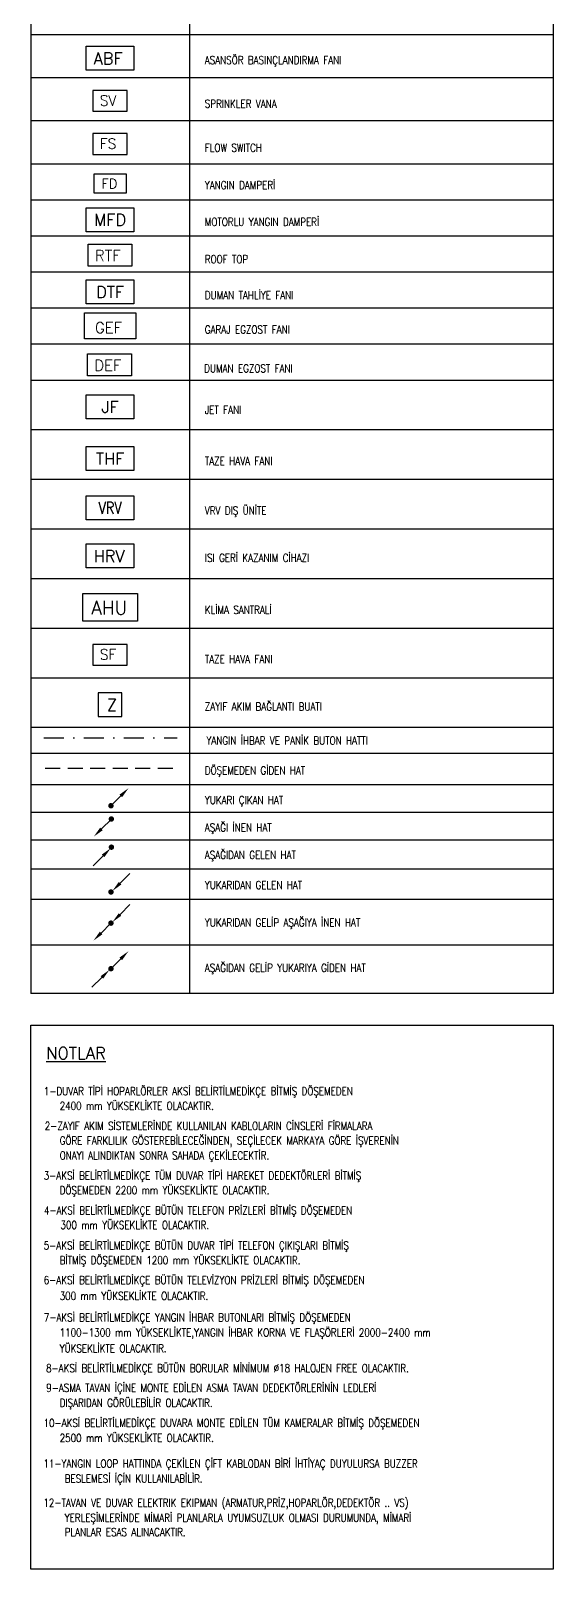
# Model space of a CAD drawing. Extents: x -9058 to 11890, y 0 to 8245.
# Drawn here: x -902 to -249, y 4388 to 6310 of the extents above; entities that cross this region are included whole.
import ezdxf
from ezdxf.enums import TextEntityAlignment as Align

# ---------------------------------------------------------------- set-up
doc = ezdxf.new("R2010")
doc.units = 0
doc.header["$MEASUREMENT"] = 0
doc.linetypes.add('DASHDOT', pattern=[1, 0.5, -0.25, 0, -0.25])
doc.linetypes.add('HIDDEN', pattern=[0.375, 0.25, -0.125])
for name, color, linetype, lineweight in [('E-ASANSÖR BASINÇLANDIRMA FANI', 7, 'Continuous', 30), ('E-AŞAĞI İNEN HAT', 7, 'Continuous', 30), ('E-AŞAĞIDAN GELEN HAT', 7, 'Continuous', 30), ('E-AŞAĞIDAN GELİP YUKARIYA GİDEN HAT', 7, 'Continuous', 30), ('E-DUMAN EGZOST FANI', 7, 'Continuous', 30), ('E-DUMAN TAHLİYE FANI', 7, 'Continuous', 30), ('E-FLOW SWITCH', 7, 'Continuous', 30), ('E-GARAJ EGZOST FANI', 7, 'Continuous', 30), ('E-ISI GERİ KAZANIM', 7, 'Continuous', 30), ('E-JET FAN', 7, 'Continuous', 30), ('E-KABLO', 7, 'Continuous', 30), ('E-MOTORLU YANGIN DAMPERİ', 7, 'Continuous', 30), ('E-SPRINKLER VANA', 7, 'Continuous', 30), ('E-TAZE HAVA FANI', 7, 'Continuous', 30), ('E-VRV DIŞ ÜNİTE', 7, 'Continuous', 30), ('E-YANGIN', 7, 'Continuous', 30), ('E-YANGIN DAMPERİ', 7, 'Continuous', 30), ('E-YAZI', 7, 'Continuous', 30), ('E-YUKARI ÇIKAN HAT', 7, 'Continuous', 30), ('E-YUKARIDAN GELEN HAT', 7, 'Continuous', 30), ('E-YUKARIDAN GELİP AŞAĞIYA İNEN HAT', 7, 'Continuous', 30), ('E-ZAYIF AKIM BAĞLANTI KUTUSU BUAT', 7, 'Continuous', 30)]:
    doc.layers.add(name, color=color, linetype=linetype, lineweight=lineweight)
doc.styles.add('E-YAZI', font='txttw.shx')

# ---------------------------------------------------------------- blocks, each defined once
blk = doc.blocks.new('100_SPRINKLER VANA')
at = {"layer": 'E-SPRINKLER VANA', "color": 4}
blk.add_lwpolyline([(-2.53, 0), (2.53, 0), (2.53, 3.05), (-2.53, 3.05)], close=True, dxfattribs=at)
at = {"layer": 'E-SPRINKLER VANA', "color": 3, "style": 'E-YAZI'}
blk.add_text('SV', height=1.505, dxfattribs=at).set_placement((-1.52, 0.82))
blk = doc.blocks.new('100_FLOW SWITCH')
at = {"layer": 'E-FLOW SWITCH', "color": 4}
blk.add_lwpolyline([(-2.53, 0), (2.53, 0), (2.53, 3.05), (-2.53, 3.05)], close=True, dxfattribs=at)
at = {"layer": 'E-FLOW SWITCH', "color": 3, "style": 'E-YAZI'}
blk.add_text('FS', height=1.505, dxfattribs=at).set_placement((-1.52, 0.82))
blk = doc.blocks.new('100_YANGIN DAMPERİ')
at = {"layer": 'E-YANGIN DAMPERİ', "color": 4}
blk.add_lwpolyline([(-2.35, 2.83), (2.35, 2.83), (2.35, 0), (-2.35, 0)], close=True, dxfattribs=at)
at = {"layer": 'E-YANGIN DAMPERİ', "color": 3, "style": 'E-YAZI'}
blk.add_text('FD', height=1.4, dxfattribs=at).set_placement((-1.28, 0.68))
blk = doc.blocks.new('ZAYIF AKIM BAĞLANTI BUATI 1 100')
at = {"layer": 'E-ZAYIF AKIM BAĞLANTI KUTUSU BUAT', "color": 4}
blk.add_lwpolyline([(-17.5, 0), (17.5, 0), (17.5, 35), (-17.5, 35)], close=True, dxfattribs=at)
at = {"layer": 'E-ZAYIF AKIM BAĞLANTI KUTUSU BUAT', "color": 3, "style": 'E-YAZI'}
blk.add_text('Z', height=17.5, dxfattribs=at).set_placement((-4.7, 8.4))
blk = doc.blocks.new('SF')
at = {"layer": 'E-FLOW SWITCH', "color": 4}
blk.add_lwpolyline([(-25.3, 0), (25.3, 0), (25.3, 30.5), (-25.3, 30.5)], close=True, dxfattribs=at)
at = {"layer": 'E-FLOW SWITCH', "color": 3, "style": 'E-YAZI'}
blk.add_text('SF', height=15.05, dxfattribs=at).set_placement((-15.2, 8.2))
blk = doc.blocks.new('E-ROOF TOP')
at = {"layer": 'E-DUMAN TAHLİYE FANI', "color": 4}
blk.add_lwpolyline([(-32.2, 0), (-32.2, 32.5), (32.2, 32.5), (32.2, 0)], close=True, dxfattribs=at)
at = {"layer": 'E-DUMAN TAHLİYE FANI', "color": 3, "style": 'E-YAZI'}
blk.add_text('RTF', height=16, dxfattribs=at).set_placement((-22.3, 7.7))
blk = doc.blocks.new('100_ASANSÖR BASINÇLANDIRMA FANI')
at = {"layer": 'E-ASANSÖR BASINÇLANDIRMA FANI', "color": 4}
blk.add_lwpolyline([(-2.9, 0), (-2.9, 2.92), (2.9, 2.92), (2.9, 0)], close=True, dxfattribs=at)
at = {"layer": 'E-ASANSÖR BASINÇLANDIRMA FANI', "color": 3, "style": 'E-YAZI'}
blk.add_text('ABF', height=1.44, dxfattribs=at).set_placement((-2, 0.7))
blk = doc.blocks.new('A$C4053522B')
at = {"layer": 'E-TAZE HAVA FANI', "color": 4}
blk.add_lwpolyline([(-35, 0), (-35, 35.3), (35, 35.3), (35, 0)], close=True, dxfattribs=at)
at = {"layer": 'E-TAZE HAVA FANI', "color": 3, "style": 'E-YAZI'}
blk.add_text('THF', height=17.38, dxfattribs=at).set_placement((0, 17.6), align=Align.MIDDLE_CENTER)
blk = doc.blocks.new('A$C32AC39E3')
at = {"layer": 'E-DUMAN TAHLİYE FANI', "color": 4}
blk.add_lwpolyline([(-35, 0), (-35, 35.3), (35, 35.3), (35, 0)], close=True, dxfattribs=at)
at = {"layer": 'E-DUMAN TAHLİYE FANI', "color": 3, "style": 'E-YAZI'}
blk.add_text('DTF', height=17.38, dxfattribs=at).set_placement((0, 17.6), align=Align.MIDDLE_CENTER)
blk = doc.blocks.new('A$C47E2680B')
at = {"layer": 'E-VRV DIŞ ÜNİTE', "color": 4}
blk.add_lwpolyline([(-35, 0), (-35, 35.3), (35, 35.3), (35, 0)], close=True, dxfattribs=at)
at = {"layer": 'E-VRV DIŞ ÜNİTE', "color": 3, "style": 'E-YAZI', "width": 0.8}
blk.add_text('VRV', height=17.38, dxfattribs=at).set_placement((0, 17.6), align=Align.MIDDLE_CENTER)
blk = doc.blocks.new('A$C1E6D6DED')
at = {"layer": 'E-ISI GERİ KAZANIM', "color": 4}
blk.add_lwpolyline([(-35, 0), (-35, 35.3), (35, 35.3), (35, 0)], close=True, dxfattribs=at)
at = {"layer": 'E-ISI GERİ KAZANIM', "color": 3, "style": 'E-YAZI'}
blk.add_text('HRV', height=17.38, dxfattribs=at).set_placement((-24.2, 8.4))
blk = doc.blocks.new('A$C023E13E7')
at = {"layer": 'E-JET FAN', "color": 4}
blk.add_lwpolyline([(-35, 0), (-35, 35.3), (35, 35.3), (35, 0)], close=True, dxfattribs=at)
at = {"layer": 'E-JET FAN', "color": 3, "style": 'E-YAZI'}
blk.add_text('JF', height=17.38, dxfattribs=at).set_placement((0, 17.6), align=Align.MIDDLE_CENTER)
blk = doc.blocks.new('A$C273B43C7')
at = {"layer": 'E-MOTORLU YANGIN DAMPERİ', "color": 4}
blk.add_lwpolyline([(-35, 0), (-35, 35.3), (35, 35.3), (35, 0)], close=True, dxfattribs=at)
at = {"layer": 'E-MOTORLU YANGIN DAMPERİ', "color": 3, "style": 'E-YAZI'}
blk.add_text('MFD', height=17.38, dxfattribs=at).set_placement((0, 17.6), align=Align.MIDDLE_CENTER)
blk = doc.blocks.new('100_DUMAN EGZOST FANI 1')
at = {"layer": 'E-DUMAN EGZOST FANI', "color": 4}
blk.add_lwpolyline([(-3.22, 0), (-3.22, 3.25), (3.22, 3.25), (3.22, 0)], close=True, dxfattribs=at)
at = {"layer": 'E-DUMAN EGZOST FANI', "color": 3, "style": 'E-YAZI'}
blk.add_text('DEF', height=1.6, dxfattribs=at).set_placement((-2.23, 0.77))
blk = doc.blocks.new('100_YUKARI ÇIKAN HAT')
at = {"layer": 'E-YUKARI ÇIKAN HAT', "color": 3, "linetype": 'Continuous'}
blk.add_line((2.47, 2.47), (0, 0), dxfattribs=at)
at = {"layer": 'E-YUKARI ÇIKAN HAT', "color": 4, "linetype": 'Continuous', "const_width": 0.675}
blk.add_lwpolyline([(-0.34, 0, 1), (0.34, 0, 1)], format="xyb", close=True, dxfattribs=at)
at = {"layer": 'E-YUKARI ÇIKAN HAT', "color": 3, "linetype": 'Continuous'}
blk.add_solid([(2.15, 2.79), (2.79, 2.15), (4.38, 4.38)], dxfattribs=at)
blk = doc.blocks.new('100_AŞAĞI İNEN HAT')
at = {"layer": 'E-AŞAĞI İNEN HAT', "color": 3, "linetype": 'Continuous'}
blk.add_line((-2.47, -2.47), (0, 0), dxfattribs=at)
at = {"layer": 'E-AŞAĞI İNEN HAT', "color": 4, "linetype": 'Continuous', "const_width": 0.675}
blk.add_lwpolyline([(-0.34, 0, 1), (0.34, 0, 1)], format="xyb", close=True, dxfattribs=at)
at = {"layer": 'E-AŞAĞI İNEN HAT', "color": 3, "linetype": 'Continuous'}
blk.add_solid([(-2.15, -2.79), (-2.79, -2.15), (-4.38, -4.38)], dxfattribs=at)
blk = doc.blocks.new('100_AŞAĞIDAN GELEN HAT')
at = {"layer": 'E-AŞAĞIDAN GELEN HAT', "color": 3, "linetype": 'Continuous'}
blk.add_line((-2.07, -2.17), (-4.55, -4.64), dxfattribs=at)
at = {"layer": 'E-AŞAĞIDAN GELEN HAT', "color": 4, "linetype": 'Continuous', "const_width": 0.675}
blk.add_lwpolyline([(-0.34, 0, 1), (0.34, 0, 1)], format="xyb", close=True, dxfattribs=at)
at = {"layer": 'E-AŞAĞIDAN GELEN HAT', "color": 3, "linetype": 'Continuous'}
blk.add_solid([(-2.39, -1.85), (-1.76, -2.49), (-0.16, -0.26)], dxfattribs=at)
blk = doc.blocks.new('100_YUKARIDAN GELEN HAT')
at = {"layer": 'E-YUKARIDAN GELEN HAT', "color": 3, "linetype": 'Continuous'}
blk.add_line((2.28, 2.17), (4.75, 4.65), dxfattribs=at)
at = {"layer": 'E-YUKARIDAN GELEN HAT', "color": 4, "linetype": 'Continuous', "const_width": 0.675}
blk.add_lwpolyline([(-0.34, 0, 1), (0.34, 0, 1)], format="xyb", close=True, dxfattribs=at)
at = {"layer": 'E-YUKARIDAN GELEN HAT', "color": 3, "linetype": 'Continuous'}
blk.add_solid([(2.59, 1.86), (1.96, 2.49), (0.37, 0.27)], dxfattribs=at)
blk = doc.blocks.new('100_YUKARIDAN GELİP AŞAĞIYA İNEN HAT')
at = {"layer": 'E-YUKARIDAN GELİP AŞAĞIYA İNEN HAT', "color": 3, "linetype": 'Continuous'}
for p, q in [((2.28, 2.17), (4.75, 4.65)), ((-2.47, -2.47), (0, 0))]:
    blk.add_line(p, q, dxfattribs=at)
at = {"layer": 'E-YUKARIDAN GELİP AŞAĞIYA İNEN HAT', "color": 4, "linetype": 'Continuous', "const_width": 0.675}
blk.add_lwpolyline([(-0.34, 0, 1), (0.34, 0, 1)], format="xyb", close=True, dxfattribs=at)
at = {"layer": 'E-YUKARIDAN GELİP AŞAĞIYA İNEN HAT', "color": 3, "linetype": 'Continuous'}
for points in [[(2.59, 1.86), (1.96, 2.49), (0.37, 0.27)], [(-2.15, -2.79), (-2.79, -2.15), (-4.38, -4.38)]]:
    blk.add_solid(points, dxfattribs=at)
blk = doc.blocks.new('100_AŞAĞIDAN GELİP YUKARIYA GİDEN HAT')
at = {"layer": 'E-AŞAĞIDAN GELİP YUKARIYA GİDEN HAT', "color": 3, "linetype": 'Continuous'}
for p, q in [((2.47, 2.47), (0, 0)), ((-2.28, -2.17), (-4.75, -4.65))]:
    blk.add_line(p, q, dxfattribs=at)
at = {"layer": 'E-AŞAĞIDAN GELİP YUKARIYA GİDEN HAT', "color": 4, "linetype": 'Continuous', "const_width": 0.675}
blk.add_lwpolyline([(0.34, 0, 1), (-0.34, 0, 1)], format="xyb", close=True, dxfattribs=at)
at = {"layer": 'E-AŞAĞIDAN GELİP YUKARIYA GİDEN HAT', "color": 3, "linetype": 'Continuous'}
for points in [[(2.15, 2.79), (2.79, 2.15), (4.38, 4.38)], [(-2.59, -1.86), (-1.96, -2.49), (-0.37, -0.27)]]:
    blk.add_solid(points, dxfattribs=at)

msp = doc.modelspace()

# ---------------------------------------------------------------- linework, layer by layer
at = {"layer": 'E-GARAJ EGZOST FANI', "color": 4}
msp.add_lwpolyline([(-835.2, 5925.11), (-835.2, 5957.56), (-770.77, 5957.56), (-770.77, 5925.11)], close=True, dxfattribs=at)
at = {"layer": 'E-KABLO', "color": 6, "linetype": 'DASHDOT', "ltscale": 50}
msp.add_line((-885.81, 5426.41), (-718.95, 5426.41), dxfattribs=at)
at = {"layer": 'E-KABLO', "color": 6, "linetype": 'HIDDEN', "ltscale": 75}
msp.add_line((-883.99, 5388.56), (-718.95, 5388.56), dxfattribs=at)
at = {"layer": 'E-KABLO'}
msp.add_lwpolyline([(-902.19, 5067.47), (-248.9, 5067.47), (-248.9, 4387.51), (-902.19, 4387.51)], close=True, dxfattribs=at)
at = {"layer": 'E-YANGIN', "color": 4}
msp.add_lwpolyline([(-837.21, 5572.53), (-837.21, 5607.02), (-768.76, 5607.02), (-768.76, 5572.53)], close=True, dxfattribs=at)
at = {"layer": 'E-YAZI', "color": 4}
for p, q in [((-902.19, 8244.53), (-902.19, 5107.21)), ((-248.9, 8244.53), (-248.9, 5107.21)), ((-248.9, 5107.21), (-902.19, 5107.21))]:
    msp.add_line(p, q, dxfattribs=at)
at = {"layer": 'E-YAZI', "color": 7}
for p, q in [((-703.78, 8138.74), (-703.78, 5107.21)), ((-248.9, 5406.96), (-902.19, 5406.96)), ((-248.9, 5367.74), (-902.19, 5367.74)), ((-248.9, 5333.25), (-902.19, 5333.25)), ((-248.9, 5298.77), (-902.19, 5298.77)), ((-248.9, 5262.4), (-902.19, 5262.4)), ((-248.9, 5224.51), (-902.19, 5224.51)), ((-248.9, 5167.54), (-902.19, 5167.54))]:
    msp.add_line(p, q, dxfattribs=at)
at = {"layer": 'E-YAZI', "color": 7, "linetype": 'Continuous'}
for p, q in [((-902.19, 6305.59), (-248.9, 6305.59)), ((-902.19, 6251.77), (-248.9, 6251.77)), ((-902.19, 6197.94), (-248.9, 6197.94)), ((-902.19, 6144.12), (-248.9, 6144.12)), ((-902.19, 6099.06), (-248.9, 6099.06)), ((-902.19, 6054), (-248.9, 6054)), ((-902.19, 6008.93), (-248.9, 6008.93)), ((-902.19, 5963.87), (-248.9, 5963.87)), ((-902.19, 5918.8), (-248.9, 5918.8)), ((-902.19, 5873.74), (-248.9, 5873.74)), ((-902.19, 5811.74), (-248.9, 5811.74)), ((-902.19, 5749.74), (-248.9, 5749.74)), ((-902.19, 5687.74), (-248.9, 5687.74)), ((-902.19, 5625.74), (-248.9, 5625.74)), ((-902.19, 5563.74), (-248.9, 5563.74)), ((-902.19, 5501.74), (-248.9, 5501.74)), ((-902.19, 5439.74), (-248.9, 5439.74))]:
    msp.add_line(p, q, dxfattribs=at)

# ---------------------------------------------------------------- block references
at = {"layer": 'E-ASANSÖR BASINÇLANDIRMA FANI', "xscale": 10.26092055115801, "yscale": 10.26092055115801, "zscale": 10.26092055115801}
msp.add_blockref('100_ASANSÖR BASINÇLANDIRMA FANI', (-802.99, 6261.05), dxfattribs=at)
at = {"layer": 'E-AŞAĞI İNEN HAT', "xscale": 5, "yscale": 5, "zscale": 5}
msp.add_blockref('100_AŞAĞI İNEN HAT', (-801.39, 5325.12, 0), dxfattribs=at)
at = {"layer": 'E-AŞAĞIDAN GELEN HAT', "xscale": 5, "yscale": 5, "zscale": 5}
msp.add_blockref('100_AŞAĞIDAN GELEN HAT', (-801.39, 5289.92, 0), dxfattribs=at)
at = {"layer": 'E-AŞAĞIDAN GELİP YUKARIYA GİDEN HAT', "xscale": 5, "yscale": 5, "zscale": 5}
msp.add_blockref('100_AŞAĞIDAN GELİP YUKARIYA GİDEN HAT', (-801.92, 5138.01, 0), dxfattribs=at)
at = {"layer": 'E-DUMAN EGZOST FANI', "xscale": 8.5, "yscale": 8.5, "zscale": 8.5}
msp.add_blockref('100_DUMAN EGZOST FANI 1', (-803.78, 5878.82), dxfattribs=at)
at = {"layer": 'E-DUMAN TAHLİYE FANI', "color": 6, "xscale": 0.85, "yscale": 0.85, "zscale": 0.85}
msp.add_blockref('E-ROOF TOP', (-802.99, 6015.92), dxfattribs=at)
at = {"layer": 'E-DUMAN TAHLİYE FANI', "color": 1, "linetype": 'Continuous', "ltscale": 100, "xscale": 0.85, "yscale": 0.85, "zscale": 0.85}
msp.add_blockref('A$C32AC39E3', (-802.99, 5968.77), dxfattribs=at)
at = {"layer": 'E-FLOW SWITCH'}
for name, p, xscale, yscale, zscale in [('100_FLOW SWITCH', (-802.99, 6155.77), 8.5, 8.5, 8.5), ('SF', (-802.99, 5517.47), 0.85, 0.85, 0.85)]:
    msp.add_blockref(name, p, dxfattribs=dict(at, xscale=xscale, yscale=yscale, zscale=zscale))
at = {"layer": 'E-ISI GERİ KAZANIM', "color": 1, "linetype": 'Continuous', "ltscale": 100, "xscale": 0.85, "yscale": 0.85, "zscale": 0.85}
msp.add_blockref('A$C1E6D6DED', (-802.99, 5639.11), dxfattribs=at)
at = {"layer": 'E-JET FAN', "linetype": 'Continuous', "ltscale": 100, "xscale": 0.85, "yscale": 0.85, "zscale": 0.85}
msp.add_blockref('A$C023E13E7', (-802.99, 5825.11), dxfattribs=at)
at = {"layer": 'E-MOTORLU YANGIN DAMPERİ', "linetype": 'Continuous', "ltscale": 100, "xscale": 0.85, "yscale": 0.85, "zscale": 0.85}
msp.add_blockref('A$C273B43C7', (-802.99, 6058.9), dxfattribs=at)
at = {"layer": 'E-SPRINKLER VANA', "xscale": 8.5, "yscale": 8.5, "zscale": 8.5}
msp.add_blockref('100_SPRINKLER VANA', (-802.99, 6209.59), dxfattribs=at)
at = {"layer": 'E-TAZE HAVA FANI', "color": 1, "linetype": 'Continuous', "ltscale": 100, "xscale": 0.85, "yscale": 0.85, "zscale": 0.85}
msp.add_blockref('A$C4053522B', (-802.99, 5760.46), dxfattribs=at)
at = {"layer": 'E-VRV DIŞ ÜNİTE', "color": 1, "linetype": 'Continuous', "ltscale": 100, "xscale": 0.85, "yscale": 0.85, "zscale": 0.85}
msp.add_blockref('A$C47E2680B', (-802.99, 5699.08), dxfattribs=at)
at = {"layer": 'E-YANGIN DAMPERİ', "xscale": 8.5, "yscale": 8.5, "zscale": 8.5}
msp.add_blockref('100_YANGIN DAMPERİ', (-802.99, 6107.43), dxfattribs=at)
at = {"layer": 'E-YUKARI ÇIKAN HAT', "xscale": 5, "yscale": 5, "zscale": 5}
msp.add_blockref('100_YUKARI ÇIKAN HAT', (-801.92, 5341.68, 0), dxfattribs=at)
at = {"layer": 'E-YUKARIDAN GELEN HAT', "xscale": 5, "yscale": 5, "zscale": 5}
msp.add_blockref('100_YUKARIDAN GELEN HAT', (-801.92, 5233.92, 0), dxfattribs=at)
at = {"layer": 'E-YUKARIDAN GELİP AŞAĞIYA İNEN HAT', "xscale": 5, "yscale": 5, "zscale": 5}
msp.add_blockref('100_YUKARIDAN GELİP AŞAĞIYA İNEN HAT', (-801.92, 5194.97, 0), dxfattribs=at)
at = {"layer": 'E-ZAYIF AKIM BAĞLANTI KUTUSU BUAT', "xscale": 0.85, "yscale": 0.85, "zscale": 0.85}
msp.add_blockref('ZAYIF AKIM BAĞLANTI BUATI 1 100', (-802.99, 5453.24), dxfattribs=at)

# ---------------------------------------------------------------- texts
at = {"layer": 'E-GARAJ EGZOST FANI', "color": 3, "style": 'E-YAZI'}
msp.add_text('GEF', height=13.6, dxfattribs=at).set_placement((-821.9, 5932.31))
at = {"layer": 'E-YANGIN', "color": 3, "style": 'E-YAZI'}
msp.add_text('AHU', height=17, dxfattribs=at).set_placement((-826.63, 5580.75))
at = {"layer": 'E-YAZI', "color": 3, "style": 'E-YAZI', "width": 0.8}
for s, p in [('ASANSÖR BASINÇLANDIRMA FANI', (-684.54, 6268.57)), ('SPRINKLER VANA', (-684.54, 6214.07)), ('FLOW SWITCH', (-684.54, 6158.98)), ('YANGIN DAMPERİ', (-684.54, 6112.35)), ('MOTORLU YANGIN DAMPERİ', (-684.54, 6066.32)), ('ROOF TOP', (-684.54, 6019.73)), ('DUMAN TAHLİYE FANI', (-684.54, 5974.67)), ('GARAJ EGZOST FANI', (-684.54, 5931.81)), ('DUMAN EGZOST FANI', (-685.34, 5883.32)), ('JET FANI', (-684.54, 5831.46)), ('TAZE HAVA FANI', (-684.54, 5767.54)), ('VRV DIŞ ÜNİTE', (-684.54, 5705.54)), ('ISI GERİ KAZANIM CİHAZI', (-684.54, 5646.5)), ('KLİMA SANTRALİ', (-684.54, 5581.54)), ('TAZE HAVA FANI', (-684.54, 5519.89)), ('ZAYIF AKIM BAĞLANTI BUATI', (-684.54, 5460.56)), ('YANGIN İHBAR VE PANİK BUTON HATTI', (-682.52, 5418.12)), ('DÖŞEMEDEN GİDEN HAT', (-684.54, 5380.86, 0)), ('YUKARI ÇIKAN HAT', (-684.54, 5343.85)), ('AŞAĞI İNEN HAT', (-684.54, 5309.42)), ('AŞAĞIDAN GELEN HAT', (-684.54, 5275.14)), ('YUKARIDAN GELEN HAT', (-684.54, 5237.61)), ('YUKARIDAN GELİP AŞAĞIYA İNEN HAT', (-684.54, 5190.65)), ('AŞAĞIDAN GELİP YUKARIYA GİDEN HAT', (-684.54, 5134.08)), ('1-DUVAR TİPİ HOPARLÖRLER AKSİ BELİRTİLMEDİKÇE BİTMİŞ DÖŞEMEDEN', (-885.85, 4979.98, 0)), ('2400 mm YÜKSEKLİKTE OLACAKTIR.', (-866.03, 4961.66, 0)), ('2-ZAYIF AKIM SİSTEMLERİNDE KULLANILAN KABLOLARIN CİNSLERİ FİRMALARA', (-884.71, 4936.54, 0)), ('GÖRE FARKLILIK GÖSTEREBİLECEĞİNDEN, SEÇİLECEK MARKAYA GÖRE İŞVERENİN', (-866.03, 4918.22, 0)), ('ONAYI ALINDIKTAN SONRA SAHADA ÇEKİLECEKTİR.', (-866.03, 4899.6, 0)), ('3-AKSİ BELİRTİLMEDİKÇE TÜM DUVAR TİPİ HAREKET DEDEKTÖRLERİ BİTMİŞ', (-886.01, 4874.48, 0)), ('DÖŞEMEDEN 2200 mm YÜKSEKLİKTE OLACAKTIR.', (-866.03, 4856.16, 0)), ('4-AKSİ BELİRTİLMEDİKÇE BÜTÜN TELEFON PRİZLERİ BİTMİŞ DÖŞEMEDEN', (-885.68, 4831.04, 0)), ('300 mm YÜKSEKLİKTE OLACAKTIR.', (-865.06, 4812.72, 0)), ('5-AKSİ BELİRTİLMEDİKÇE BÜTÜN DUVAR TİPİ TELEFON ÇIKIŞLARI BİTMİŞ', (-886.01, 4787.17, 0)), ('BİTMİŞ DÖŞEMEDEN 1200 mm YÜKSEKLİKTE OLACAKTIR.', (-866.03, 4768.65, 0)), ('6-AKSİ BELİRTİLMEDİKÇE BÜTÜN TELEVİZYON PRİZLERİ BİTMİŞ DÖŞEMEDEN', (-886.01, 4743.88, 0)), ('300 mm YÜKSEKLİKTE OLACAKTIR.', (-866.03, 4724.09, 0)), ('7-AKSİ BELİRTİLMEDİKÇE YANGIN İHBAR BUTONLARI BİTMİŞ DÖŞEMEDEN', (-885.85, 4697.23, 0)), ('1100-1300 mm YÜKSEKLİKTE,YANGIN İHBAR KORNA VE FLAŞÖRLERİ 2000-2400 mm', (-866.03, 4678.39, 0)), ('YÜKSEKLİKTE OLACAKTIR.', (-866.03, 4658.55, 0)), ('8-AKSİ BELİRTİLMEDİKÇE BÜTÜN BORULAR MİNİMUM %%C18 HALOJEN FREE OLACAKTIR.', (-883.06, 4633.78, 0)), ('9-ASMA TAVAN İÇİNE MONTE EDİLEN ASMA TAVAN DEDEKTÖRLERİNİN LEDLERİ', (-882.85, 4609.23, 0)), ('DIŞARIDAN GÖRÜLEBİLİR OLACAKTIR.', (-866.03, 4590.48, 0)), ('10-AKSİ BELİRTİLMEDİKÇE DUVARA MONTE EDİLEN TÜM KAMERALAR BİTMİŞ DÖŞEMEDEN', (-886.15, 4565.31, 0)), ('2500 mm YÜKSEKLİKTE OLACAKTIR.', (-866.03, 4546.56, 0)), ('11-YANGIN LOOP HATTINDA ÇEKİLEN ÇİFT KABLODAN BİRİ İHTİYAÇ DUYULURSA BUZZER', (-886.39, 4514.47, 0)), ('BESLEMESİ İÇİN KULLANILABİLİR.', (-859.73, 4495.71, 0)), ('12-TAVAN VE DUVAR ELEKTRIK EKIPMAN (ARMATUR,PRİZ,HOPARLÖR,DEDEKTÖR .. VS)', (-886.39, 4465.61, 0)), ('YERLEŞİMLERİNDE MİMARİ PLANLARLA UYUMSUZLUK OLMASI DURUMUNDA, MİMARİ', (-859.73, 4446.85, 0)), ('PLANLAR ESAS ALINACAKTIR.', (-859.73, 4428.96, 0))]:
    msp.add_text(s, height=10, dxfattribs=at).set_placement(p)
at = {"layer": 'E-YAZI', "color": 4, "style": 'E-YAZI'}
msp.add_text('%%uNOTLAR', height=15, dxfattribs=at).set_placement((-882.92, 5024.91, 0))

doc.saveas('drawing.dxf')
